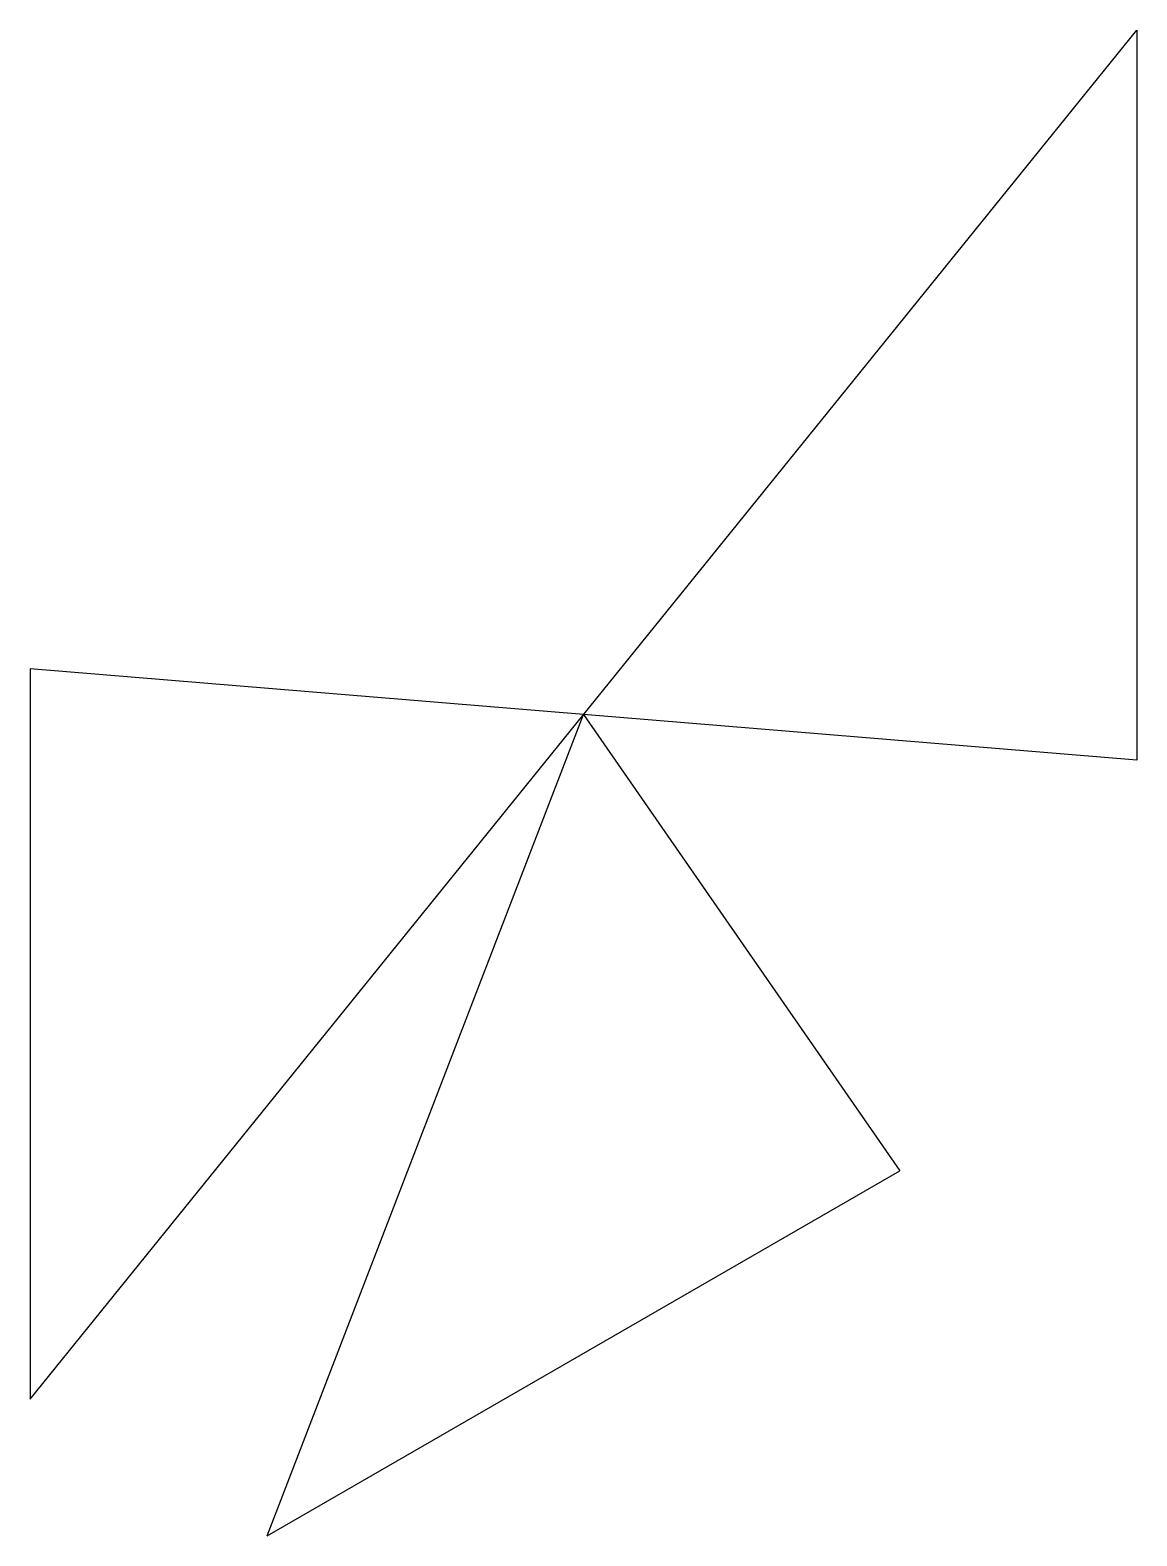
# Model space of a CAD drawing. Header units: millimetres. Extents: x -9997.988 to -9997.685, y -27.249 to -26.837.
import ezdxf

# ---------------------------------------------------------------- set-up
doc = ezdxf.new("R2010")
doc.units = ezdxf.units.MM
doc.layers.add('Tub_iso_válvulas', color=2, linetype='Continuous')

msp = doc.modelspace()

# ---------------------------------------------------------------- linework, layer by layer
at = {"layer": 'Tub_iso_válvulas'}
for p, q in [((-9997.98832, -27.21157), (-9997.68521, -26.83657)), ((-9997.68521, -26.83657), (-9997.68521, -27.03657)), ((-9997.68521, -27.03657), (-9997.98832, -27.01157)), ((-9997.98832, -27.01157), (-9997.98832, -27.21157)), ((-9997.92337, -27.24907), (-9997.83676, -27.02407)), ((-9997.83676, -27.02407), (-9997.75016, -27.14907)), ((-9997.92337, -27.24907), (-9997.75016, -27.14907))]:
    msp.add_line(p, q, dxfattribs=at)

doc.saveas('drawing.dxf')
